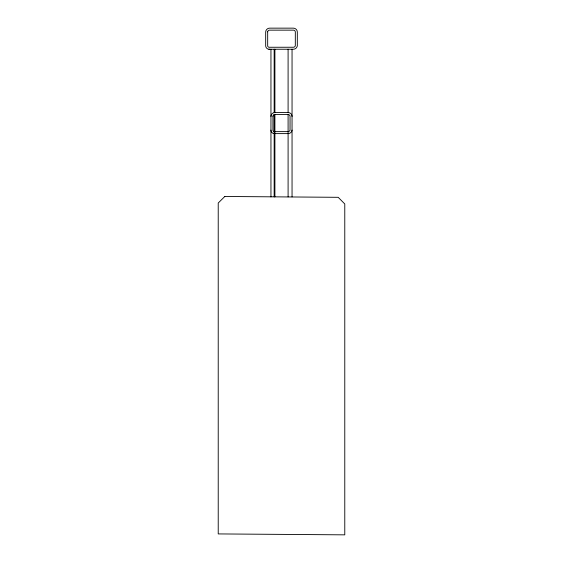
<?xml version="1.0" encoding="UTF-8"?>
<svg xmlns="http://www.w3.org/2000/svg" width="563" height="563" viewBox="0 0 563 563"><rect width="100%" height="100%" fill="white"/><g stroke="black" fill="none" stroke-linecap="round" stroke-linejoin="round"><path stroke-width="0.84" d="M269.635 49.241L268.642 49.22A3.54 3.54 0 0 1 265.68 45.73L265.68 32.105A3.955 3.955 0 0 1 269.635 28.15L293.365 28.15A3.955 3.955 0 0 1 297.32 32.105L297.32 45.73A3.983 3.983 0 0 1 293.365 49.241L268.889 49.241M274.906 133.614L273.914 133.593A3.54 3.54 0 0 1 270.951 130.095M270.951 116.478A3.955 3.955 0 0 1 274.906 112.523L288.094 112.523A3.955 3.955 0 0 1 292.049 116.478M274.16 133.614L288.094 133.614A3.983 3.983 0 0 0 292.049 130.095M292.049 49.241L292.049 196.895M288.094 49.241L288.094 112.523M288.094 114.282L288.094 196.895M274.906 49.241L274.906 112.523M274.906 114.282L274.906 196.895M274.16 49.241L274.16 112.523M274.16 114.282L274.16 196.895M270.951 49.241L270.951 196.895M267.678 31.845L267.678 45.948A1.555 1.555 0 0 0 268.966 47.264L293.604 47.25A1.999 1.999 0 0 0 295.308 45.737L295.322 31.845A1.97 1.97 0 0 0 293.626 30.149L269.374 30.149A1.97 1.97 0 0 0 267.678 31.845M272.949 116.217L272.949 130.313A1.555 1.555 0 0 0 274.237 131.636L288.333 131.615A1.999 1.999 0 0 0 290.036 130.102L290.051 116.217A1.97 1.97 0 0 0 288.347 114.521L274.653 114.521A1.97 1.97 0 0 0 272.949 116.217M224.813 196.48L218.226 203.018L218.226 533.921L344.774 534.85L344.774 203.947L338.187 197.31L224.813 196.48"/></g></svg>
